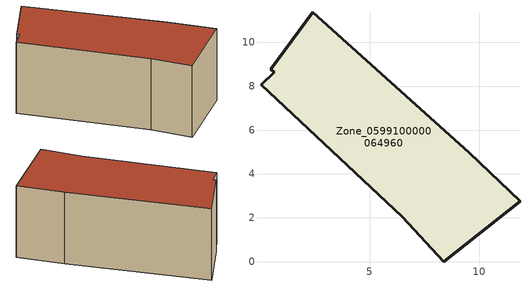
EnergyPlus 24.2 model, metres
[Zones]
Zone_0599100000064960
 floor ground (C_G): 8.38,0 6.5,2.06 0.05,8.06 0.65,8.65 0.5,8.78 2.41,11.37 9.55,4.96 11.86,2.74 z0.38
 wall outside (C_F): 6.5,2.06 8.38,0 11.86,2.74 9.55,4.96 2.41,11.37 0.5,8.78 0.65,8.65 0.05,8.06 6.5,2.06 z0.38:5.95
 roof outside (C_R): 0.65,8.65 0.05,8.06 6.5,2.06 8.38,0 11.86,2.74 9.55,4.96 2.41,11.37 0.5,8.78 z5.95
[BUILDING]
Pand.0599100000064960: North Axis=0; Terrain=City; Loads Convergence Tolerance Value=0.04; Temperature Convergence Tolerance Value=0.4; Solar Distribution=FullExterior; Maximum Number of Warmup Days=25; Minimum Number of Warmup Days=1
[Site:Location]
Rotterdam.The.Hague.AP_ZH_NLD Design_Conditions: Latitude=51.96; Longitude=4.45; Time Zone=1; Elevation=-4.5
[SITE:GROUNDTEMPERATURE:BUILDINGSURFACE]
18, 18, 18, 18, 18, 18, 18, 18, 18, 18, 18, 18
[MATERIAL] Thermal Absorptance=0.9; Solar Absorptance=0.7; Visible Absorptance=0.7
Name | Roughness | Thickness | Conductivity | Density | Specific Heat
G.TC.1946 | MediumSmooth | 0.15 | 1 | 540 | 1210
F.TC.1946 | Rough | 0.3 | 0.857143 | 1920 | 840
R.TC.1946 | MediumRough | 0.2 | 0.909091 | 1500 | 1000
[CONSTRUCTION]
C_G: G.TC.1946
C_F: F.TC.1946
C_R: R.TC.1946
[ZONE]
Zone_0599100000064960: Type=1; Multiplier=1; Ceiling Height=Autocalculate; Volume=Autocalculate; Floor Area=autocalculate; Part of Total Floor Area=Yes
[ZONEINFILTRATION:DESIGNFLOWRATE]
Infil_Zone_0599100000064960: Zone or ZoneList or Space or SpaceList=Zone_0599100000064960; Schedule=AlwaysOn; Design Flow Rate Calculation Method=Flow/Area; Flow Rate per Floor Area=0.003; Constant Term Coefficient=1; Temperature Term Coefficient=0; Velocity Term Coefficient=0; Velocity Squared Term Coefficient=0
[HVACTEMPLATE:ZONE:IDEALLOADSAIRSYSTEM]
Zone_0599100000064960: Maximum Heating Supply Air Temperature=50; Minimum Cooling Supply Air Temperature=13; Maximum Heating Supply Air Humidity Ratio=0.0156; Minimum Cooling Supply Air Humidity Ratio=0.0077; Heating Limit=NoLimit; Cooling Limit=NoLimit; Dehumidification Control Type=ConstantSensibleHeatRatio; Cooling Sensible Heat Ratio=0.7; Dehumidification Setpoint=60; Humidification Control Type=None; Humidification Setpoint=30; Outdoor Air Method=None; Outdoor Air Flow Rate per Person=0.00944; Outdoor Air Flow Rate per Zone Floor Area=0; Outdoor Air Flow Rate per Zone=0; Demand Controlled Ventilation Type=None; Outdoor Air Economizer Type=NoEconomizer; Heat Recovery Type=None; Sensible Heat Recovery Effectiveness=0.7; Latent Heat Recovery Effectiveness=0.65
[ZONECONTROL:THERMOSTAT]
ThermostatControl_Zone_0599100000064960: Zone or ZoneList=Zone_0599100000064960; Control Type Schedule=DualSetpointControlType; Control 1=Thermostat_Zone_0599100000064960; Temperature Difference Between Cutout And Setpoint=0
[THERMOSTATSETPOINT:DUALSETPOINT]
Thermostat_Zone_0599100000064960: Heating Setpoint Temperature Schedule=HeatingSetpoint_Zone_0599100000064960; Cooling Setpoint Temperature Schedule=CoolingSetpoint_Zone_0599100000064960
[SCHEDULE:COMPACT]
HeatingSetpoint_Zone_0599100000064960: Through: 12/31, For: AllDays, Until: 24:00, 21
CoolingSetpoint_Zone_0599100000064960: Through: 12/31, For: AllDays, Until: 24:00, 24
DualSetpointControlType: Through: 12/31, For: AllDays, Until: 24:00, 4
AlwaysOn: Through: 12/31, For: AllDays, Until: 24:00, 1
